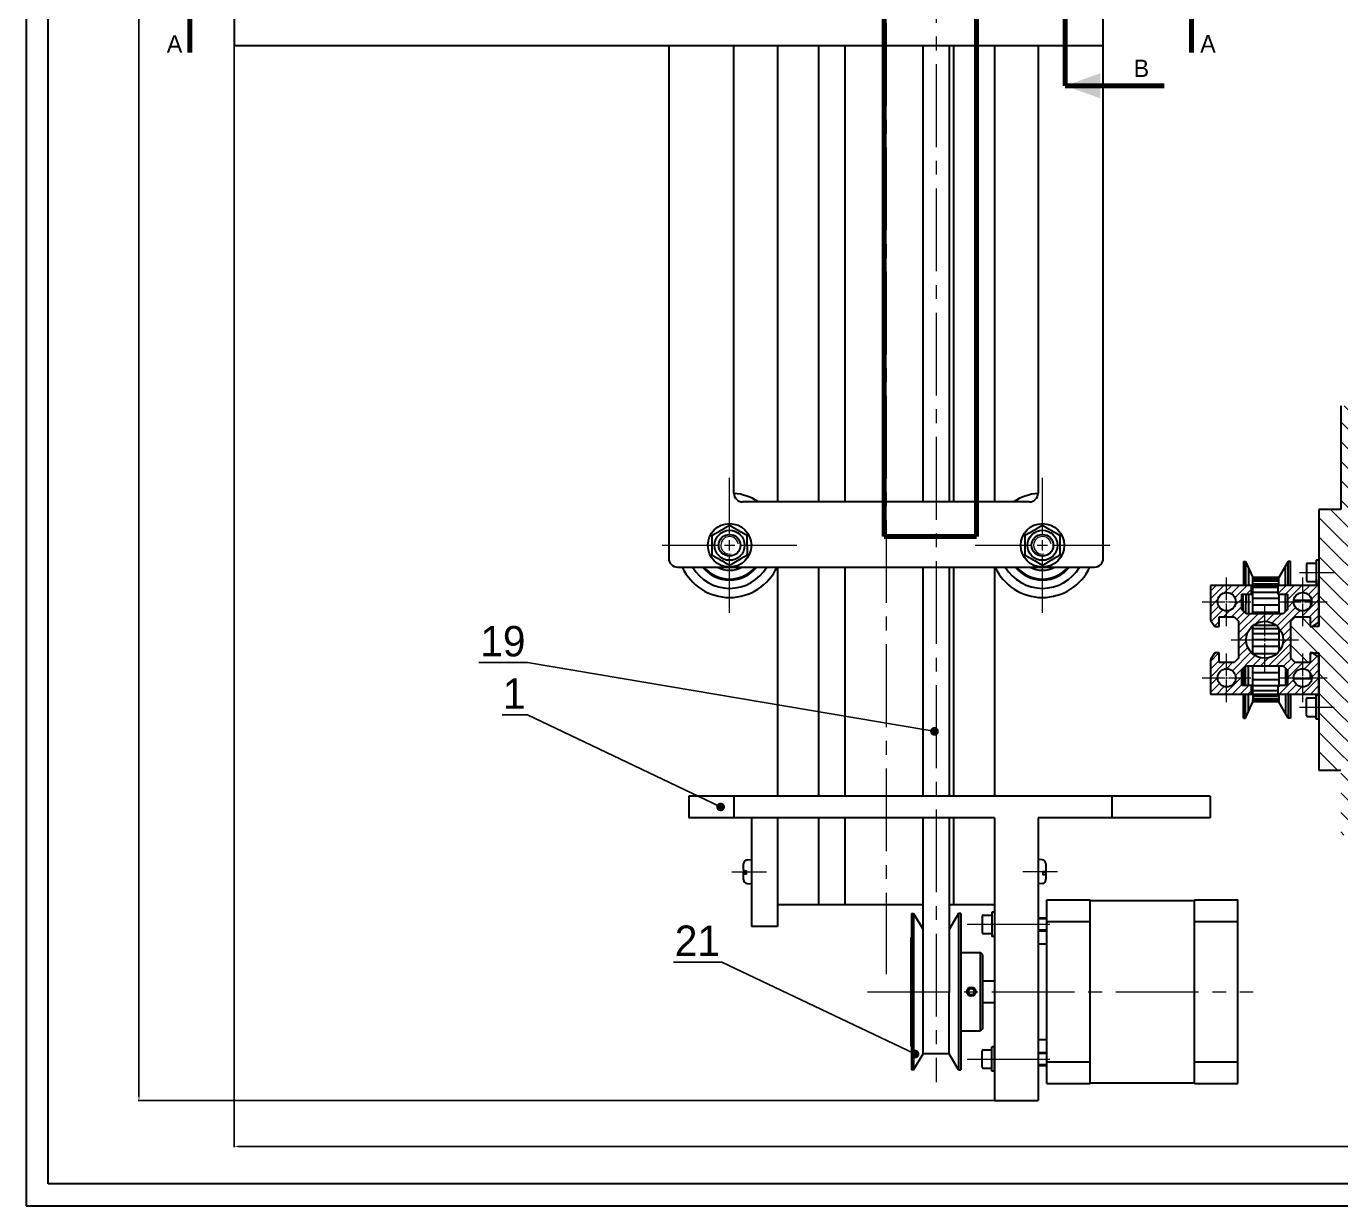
# Model space of a CAD drawing. Header units: millimetres. Extents: x 587 to 10361, y -8386 to 1488.
# Drawn here: x 7651 to 7953.5, y -6566.6 to -6295.2 of the extents above; entities that cross this region are included whole.
import ezdxf
from ezdxf import colors
from ezdxf.entities.mleader import LeaderData, LeaderLine
from ezdxf.math import Vec2, Vec3

# ---------------------------------------------------------------- set-up
doc = ezdxf.new("R2010")
doc.units = ezdxf.units.MM
doc.linetypes.add('ACAD_ISO10W100', pattern=[18, 12, -3, 0, -3])
doc.linetypes.add('CENTER2', pattern=[28.575, 19.05, -3.175, 3.175, -3.175])
for name, color, linetype, lineweight in [('Bgruba', 130, 'Continuous', 70), ('Cienka', 30, 'Continuous', 0), ('Gruba', 7, 'Continuous', 30), ('Kreskowanie', 10, 'Continuous', 0), ('Symetria', 210, 'ACAD_ISO10W100', 0), ('Widoczne (ISO)', 7, 'Continuous', 30), ('Wymiar', 3, 'Continuous', 20)]:
    doc.layers.add(name, color=color, linetype=linetype, lineweight=lineweight)
doc.dimstyles.get("Standard").update_dxf_attribs({"dimtxt": 2, "dimasz": 1, "dimexe": 0.18, "dimexo": 0.0625, "dimgap": 0.09, "dimtad": 1, "dimzin": 0, "dimdsep": 46, "dimtxsty": 'Standard', "dimcen": 1, "dimadec": 0, "dimazin": 0, "dimtfac": 1, "dimtofl": 0, "dimtmove": 0, "dimatfit": 3, "dimfxl": 1, "dimtolj": 1, "dimtzin": 0, "dimarcsym": 0})
pattern_1 = [(45, (426.7427, -1582.89837), (-0.224506403, 0.224506403), [])]
pattern_2 = [(135, (426.7427, -1582.89837), (-0.224506403, -0.224506403), [])]

# ---------------------------------------------------------------- blocks, each defined once
blk = doc.blocks.new('*U549')
at = {"layer": 'Symetria', "color": 0, "linetype": 'CENTER2', "transparency": 16777216}
for p, q in [((0, 2.4), (0, 15.5)), ((-15.5, 0), (-2.4, 0)), ((2.4, 0), (15.5, 0)), ((0, -15.5), (0, -2.4))]:
    blk.add_line(p, q, dxfattribs=at)
at = {"layer": 'Symetria', "color": 0, "linetype": 'Continuous', "transparency": 16777216}
for p, q in [((-1.2, 0), (1.2, 0)), ((0, -1.2), (0, 1.2))]:
    blk.add_line(p, q, dxfattribs=at)
blk = doc.blocks.new('*U550')
at = {"layer": 'Symetria', "color": 0, "linetype": 'CENTER2', "transparency": 16777216}
for p, q in [((0, 2.4), (0, 15.5)), ((-15.5, 0), (-2.4, 0)), ((2.4, 0), (15.5, 0)), ((0, -15.5), (0, -2.4))]:
    blk.add_line(p, q, dxfattribs=at)
at = {"layer": 'Symetria', "color": 0, "linetype": 'Continuous', "transparency": 16777216}
for p, q in [((-1.2, 0), (1.2, 0)), ((0, -1.2), (0, 1.2))]:
    blk.add_line(p, q, dxfattribs=at)
blk = doc.blocks.new('*U551')
at = {"layer": 'Symetria', "color": 0, "linetype": 'CENTER2', "transparency": 16777216}
blk.add_line((-17.36, 0), (4.5, 0), dxfattribs=at)
blk = doc.blocks.new('*U552')
at = {"layer": 'Symetria', "color": 0, "linetype": 'CENTER2', "transparency": 16777216}
blk.add_line((-17.36, 0), (4.5, 0), dxfattribs=at)
blk = doc.blocks.new('*U553')
at = {"layer": 'Symetria', "color": 0, "linetype": 'CENTER2', "transparency": 16777216}
blk.add_line((-27.9, 0), (60.86, 0), dxfattribs=at)
blk = doc.blocks.new('*U562')
at = {"layer": 'Symetria', "color": 0, "linetype": 'CENTER2', "transparency": 16777216}
blk.add_line((0, 522.93), (0, -67.34), dxfattribs=at)
blk = doc.blocks.new('*U565')
at = {"layer": 'Symetria', "color": 0, "linetype": 'CENTER2', "transparency": 16777216}
blk.add_line((-3.99, 0), (3.99, 0), dxfattribs=at)
blk = doc.blocks.new('*U566')
at = {"layer": 'Symetria', "color": 0, "linetype": 'CENTER2', "transparency": 16777216}
blk.add_line((-3.99, 0), (3.99, 0), dxfattribs=at)
blk = doc.blocks.new('*U593')
at = {"layer": 'Symetria', "color": 0, "linetype": 'CENTER2', "transparency": 16777216}
for p, q in [((0, 0.85), (0, 7.75)), ((-7.75, 0), (-0.85, 0)), ((0.85, 0), (7.75, 0)), ((0, -7.75), (0, -0.85))]:
    blk.add_line(p, q, dxfattribs=at)
at = {"layer": 'Symetria', "color": 0, "linetype": 'Continuous', "transparency": 16777216}
for p, q in [((-0.425, 0), (0.425, 0)), ((0, -0.425), (0, 0.425))]:
    blk.add_line(p, q, dxfattribs=at)
blk = doc.blocks.new('*U594')
at = {"layer": 'Symetria', "color": 0, "linetype": 'CENTER2', "transparency": 16777216}
for p, q in [((0, 0.42), (0, 5.6)), ((-5.6, 0), (-0.42, 0)), ((0.42, 0), (5.6, 0)), ((0, -5.6), (0, -0.42))]:
    blk.add_line(p, q, dxfattribs=at)
at = {"layer": 'Symetria', "color": 0, "linetype": 'Continuous', "transparency": 16777216}
for p, q in [((-0.21, 0), (0.21, 0)), ((0, -0.21), (0, 0.21))]:
    blk.add_line(p, q, dxfattribs=at)
blk = doc.blocks.new('*U595')
at = {"layer": 'Symetria', "color": 0, "linetype": 'CENTER2', "transparency": 16777216}
for p, q in [((0, 0.42), (0, 5.6)), ((-5.6, 0), (-0.42, 0)), ((0.42, 0), (5.6, 0)), ((0, -5.6), (0, -0.42))]:
    blk.add_line(p, q, dxfattribs=at)
at = {"layer": 'Symetria', "color": 0, "linetype": 'Continuous', "transparency": 16777216}
for p, q in [((-0.21, 0), (0.21, 0)), ((0, -0.21), (0, 0.21))]:
    blk.add_line(p, q, dxfattribs=at)
blk = doc.blocks.new('*U596')
at = {"layer": 'Symetria', "color": 0, "linetype": 'CENTER2', "transparency": 16777216}
for p, q in [((0, 0.42), (0, 5.6)), ((-5.6, 0), (-0.42, 0)), ((0.42, 0), (5.6, 0)), ((0, -5.6), (0, -0.42))]:
    blk.add_line(p, q, dxfattribs=at)
at = {"layer": 'Symetria', "color": 0, "linetype": 'Continuous', "transparency": 16777216}
for p, q in [((-0.21, 0), (0.21, 0)), ((0, -0.21), (0, 0.21))]:
    blk.add_line(p, q, dxfattribs=at)
blk = doc.blocks.new('*U597')
at = {"layer": 'Symetria', "color": 0, "linetype": 'CENTER2', "transparency": 16777216}
for p, q in [((0, 0.42), (0, 5.6)), ((-5.6, 0), (-0.42, 0)), ((0.42, 0), (5.6, 0)), ((0, -5.6), (0, -0.42))]:
    blk.add_line(p, q, dxfattribs=at)
at = {"layer": 'Symetria', "color": 0, "linetype": 'Continuous', "transparency": 16777216}
for p, q in [((-0.21, 0), (0.21, 0)), ((0, -0.21), (0, 0.21))]:
    blk.add_line(p, q, dxfattribs=at)
blk = doc.blocks.new('*U601')
at = {"layer": 'Symetria', "color": 0, "linetype": 'CENTER2', "transparency": 16777216}
blk.add_line((-3.99, 0), (3.99, 0), dxfattribs=at)
blk = doc.blocks.new('*U602')
at = {"layer": 'Symetria', "color": 0, "linetype": 'CENTER2', "transparency": 16777216}
blk.add_line((3.99, 0), (-3.99, 0), dxfattribs=at)
blk = doc.blocks.new('_Dot')
at = {"color": 0, "linetype": 'ByBlock', "lineweight": -2}
blk.add_line((-0.5, 0), (-1, 0), dxfattribs=at)
at = {"color": 0, "linetype": 'ByBlock', "const_width": 0.5}
blk.add_lwpolyline([(-0.25, 0, 1), (0.25, 0, 1)], format="xyb", close=True, dxfattribs=at)
blk = doc.blocks.new('*U629')
at = {"layer": 'Symetria', "color": 0, "linetype": 'CENTER2', "transparency": 16777216}
blk.add_line((0, 513.49), (0, -92.17), dxfattribs=at)
blk = doc.blocks.new('*D642')
at = {"layer": 'Defpoints', "color": 0, "transparency": 16777216}
for p in [(7676.9, -5932.33), (7873.84, -5932.33), (7873.84, -6542.33)]:
    blk.add_point(p, dxfattribs=at)
at = {"layer": 'Wymiar', "color": 0, "lineweight": -2, "transparency": 16777216}
for p, q in [((7873.78, -5932.33), (7676.72, -5932.33)), ((7676.9, -6541.33), (7676.9, -5933.33)), ((7873.78, -6542.33), (7676.72, -6542.33))]:
    blk.add_line(p, q, dxfattribs=at)
at = {"layer": 'Wymiar', "color": 0, "transparency": 16777216}
for points in [[(7676.73, -5933.33), (7677.07, -5933.33), (7676.9, -5932.33)], [(7676.73, -6541.33), (7677.07, -6541.33), (7676.9, -6542.33)]]:
    blk.add_solid(points, dxfattribs=at)
at = {"layer": 'Wymiar', "color": 0, "transparency": 16777216, "insert": (7673.31, -6237.33), "char_height": 2, "attachment_point": 5, "rotation": 90}
blk.add_mtext('\\A1;{\\H3.5x;1465}', dxfattribs=at)
blk = doc.blocks.new('*D643')
at = {"layer": 'Defpoints', "color": 0, "transparency": 16777216}
for p in [(7698.84, -6299.64), (8330.99, -6299.64), (8330.99, -6552.91)]:
    blk.add_point(p, dxfattribs=at)
at = {"layer": 'Wymiar', "color": 0, "lineweight": -2, "transparency": 16777216}
for p, q in [((7698.84, -6299.7), (7698.84, -6553.09)), ((8330.99, -6299.7), (8330.99, -6553.09)), ((7699.84, -6552.91), (8329.99, -6552.91))]:
    blk.add_line(p, q, dxfattribs=at)
at = {"layer": 'Wymiar', "color": 0, "transparency": 16777216}
for points in [[(7699.84, -6552.75), (7699.84, -6553.08), (7698.84, -6552.91)], [(8329.99, -6552.75), (8329.99, -6553.08), (8330.99, -6552.91)]]:
    blk.add_solid(points, dxfattribs=at)
at = {"layer": 'Wymiar', "color": 0, "transparency": 16777216, "insert": (8014.92, -6549.32), "char_height": 2, "attachment_point": 5}
blk.add_mtext('\\A1;{\\H3.5x;1443}', dxfattribs=at)

msp = doc.modelspace()

# ---------------------------------------------------------------- hatches: boundary and pattern name
at = {"layer": 'Bgruba'}
h = msp.add_hatch(color=256, dxfattribs=at)
h.dxf.hatch_style = 1
h.paths.add_polyline_path([(7898.147, -6306.037), (7891.082, -6308.565), (7891.082, -6308.923), (7898.147, -6308.923)])
h.paths.add_polyline_path([(7898.147, -6308.923), (7891.082, -6308.923), (7891.082, -6309.28), (7898.147, -6311.808)])
h.paths.add_polyline_path([(7891.082, -6308.923), (7890.082, -6308.923), (7891.082, -6309.28)])
h.paths.add_polyline_path([(7891.082, -6308.565), (7890.082, -6308.923), (7891.082, -6308.923)])
at = {"layer": 'Kreskowanie'}
h = msp.add_hatch(dxfattribs=at)
h.set_pattern_fill('ANSI31', color=256, angle=90)
h.set_pattern_definition([(135, (683.1457, -1352.0057), (-2.245064, -2.245064), [])])
edge = h.paths.add_edge_path()
edge.add_spline(control_points=[(7968.493, -6380.712), (7964.461, -6383.204), (7958.977, -6382.859), (7953.493, -6382.515)], knot_values=[0, 0, 0, 0, 15.1080135, 15.1080135, 15.1080135, 15.1080135], degree=3, periodic=0)
edge.add_line((7953.493, -6382.515), (7953.493, -6406.368))
edge.add_line((7953.493, -6406.368), (7948.493, -6406.368))
edge.add_line((7948.493, -6406.368), (7948.493, -6433.343))
edge.add_line((7948.493, -6433.343), (7946.993, -6433.343))
edge.add_line((7946.993, -6433.343), (7946.493, -6433.343))
edge.add_line((7946.493, -6433.343), (7946.493, -6431.118))
edge.add_line((7946.493, -6431.118), (7942.993, -6431.118))
edge.add_line((7942.993, -6431.118), (7941.993, -6432.118))
edge.add_line((7941.993, -6432.118), (7941.993, -6440.618))
edge.add_line((7941.993, -6440.618), (7942.993, -6441.618))
edge.add_line((7942.993, -6441.618), (7946.493, -6441.618))
edge.add_line((7946.493, -6441.618), (7946.493, -6439.393))
edge.add_line((7946.493, -6439.393), (7946.993, -6439.393))
edge.add_line((7946.993, -6439.393), (7948.493, -6439.393))
edge.add_line((7948.493, -6439.393), (7948.493, -6440.393))
edge.add_line((7948.493, -6440.393), (7948.493, -6448.868))
edge.add_line((7948.493, -6448.868), (7948.493, -6466.368))
edge.add_line((7948.493, -6466.368), (7953.493, -6466.368))
edge.add_line((7953.493, -6466.368), (7953.493, -6481.231))
edge.add_spline(control_points=[(7953.493, -6481.231), (7958.533, -6481.702), (7963.573, -6482.174), (7968.493, -6481.457)], knot_values=[0, 0, 0, 0, 15.0017057, 15.0017057, 15.0017057, 15.0017057], degree=3, periodic=0)
edge.add_line((7968.493, -6481.457), (7968.493, -6380.712))
h = msp.add_hatch(dxfattribs=at)
h.set_pattern_fill('ANSI31', color=256, scale=0.1, angle=90)
h.set_pattern_definition(pattern_2)
h.paths.add_polyline_path([(7939.263, -6422.308), (7933.263, -6422.308), (7933.263, -6422.058), (7939.263, -6422.058)])
h = msp.add_hatch(dxfattribs=at)
h.set_pattern_fill('ANSI31', color=256, scale=0.1, angle=90)
h.set_pattern_definition(pattern_2)
h.paths.add_polyline_path([(7939.263, -6422.308), (7933.263, -6422.308), (7933.263, -6422.058), (7939.263, -6422.058)])
h = msp.add_hatch(dxfattribs=at)
h.set_pattern_fill('ANSI31', color=256, scale=0.1)
h.set_pattern_definition(pattern_1)
h.paths.add_polyline_path([(7939.263, -6422.558), (7933.263, -6422.558), (7933.263, -6422.308), (7939.263, -6422.308)])
h = msp.add_hatch(dxfattribs=at)
h.set_pattern_fill('ANSI31', color=256, scale=0.1)
h.set_pattern_definition(pattern_1)
h.paths.add_polyline_path([(7939.263, -6422.558), (7933.263, -6422.558), (7933.263, -6422.308), (7939.263, -6422.308)])
h = msp.add_hatch(dxfattribs=at)
h.set_pattern_fill('ANSI31', color=256, scale=0.4, angle=180)
h.set_pattern_definition([(225, (4150.7823, -14795.7881), (0.89802561, -0.89802561), [])])
h.paths.add_polyline_path([(7930.743, -6429.368), (7930.743, -6425.868), (7932.968, -6425.868), (7932.968, -6423.868), (7923.493, -6423.868), (7923.493, -6431.843), (7924.493, -6433.343), (7925.493, -6433.343), (7925.493, -6431.118), (7928.993, -6431.118), (7929.993, -6432.118), (7929.993, -6440.618), (7928.993, -6441.618), (7925.493, -6441.618), (7925.493, -6439.393), (7924.493, -6439.393), (7923.493, -6440.893), (7923.493, -6448.868), (7932.968, -6448.868), (7932.968, -6446.868), (7930.743, -6446.868), (7930.743, -6443.368), (7930.798, -6443.313), (7931.743, -6442.368), (7940.243, -6442.368), (7941.243, -6443.368), (7941.243, -6446.868), (7939.018, -6446.868), (7939.018, -6448.868), (7948.493, -6448.868), (7948.493, -6440.393), (7946.993, -6439.393), (7946.493, -6439.393), (7946.493, -6441.618), (7942.993, -6441.618), (7941.993, -6440.618), (7941.993, -6432.118), (7942.993, -6431.118), (7946.493, -6431.118), (7946.493, -6433.343), (7946.993, -6433.343), (7948.493, -6432.343), (7948.493, -6423.868), (7939.018, -6423.868), (7939.018, -6425.868), (7941.243, -6425.868), (7941.243, -6429.368), (7940.243, -6430.368), (7931.743, -6430.368)])
h.paths.add_polyline_path([(7935.993, -6432.118, -1), (7935.993, -6440.618, -1)], flags=16)
h.paths.add_polyline_path([(7927.243, -6447.218, -1), (7927.243, -6443.018, -1)], flags=16)
h.paths.add_polyline_path([(7927.243, -6429.718, -1), (7927.243, -6425.518, -1)], flags=16)
h.paths.add_polyline_path([(7944.743, -6443.018, -1), (7944.743, -6447.218, -1)], flags=16)
h.paths.add_polyline_path([(7944.743, -6425.518, -1), (7944.743, -6429.718, -1)], flags=16)
h = msp.add_hatch(dxfattribs=at)
h.set_pattern_fill('ANSI31', color=256, scale=0.1)
h.set_pattern_definition(pattern_1)
h.paths.add_polyline_path([(7939.263, -6450.178), (7933.263, -6450.178), (7933.263, -6450.428), (7939.263, -6450.428)])
h = msp.add_hatch(dxfattribs=at)
h.set_pattern_fill('ANSI31', color=256, scale=0.1, angle=90)
h.set_pattern_definition(pattern_2)
h.paths.add_polyline_path([(7939.263, -6450.428), (7933.263, -6450.428), (7933.263, -6450.678), (7939.263, -6450.678)])

# ---------------------------------------------------------------- linework, layer by layer
at = {"layer": 'Bgruba'}
for p, q in [((7890.082, -6230.095), (7890.082, -6308.923)), ((7848.418, -6269.637), (7848.418, -6412.603)), ((7869.653, -6412.603), (7869.653, -6269.637)), ((7688.581, -6285.137), (7688.581, -6301.267)), ((7919.161, -6285.137), (7919.161, -6301.267)), ((7890.082, -6308.923), (7912.862, -6308.923)), ((7848.418, -6412.603), (7869.653, -6412.603))]:
    msp.add_line(p, q, dxfattribs=at)
at = {"layer": 'Cienka'}
for p, q in [((7885.844, -6500.627), (7883.844, -6500.627)), ((7883.844, -6503.025), (7885.844, -6503.025)), ((7885.844, -6531.627), (7883.844, -6531.627)), ((7883.844, -6534.025), (7885.844, -6534.025))]:
    msp.add_line(p, q, dxfattribs=at)
for centre, start, end in [((7812.844, -6414.637), 10.423, 280.423), ((7884.844, -6414.637), 10.19024, 280.19024)]:
    msp.add_arc(centre, 2.021, start, end, dxfattribs=at)
at = {"layer": 'Gruba'}
for p, q in [((7655.966, -6561.562), (7655.966, -5730.562)), ((7698.844, -6239.637), (7698.844, -6299.637)), ((7898.844, -6299.637), (7898.844, -6283.946)), ((7698.844, -6299.637), (7898.844, -6299.637)), ((7798.844, -6299.637), (7798.844, -6417.637)), ((7813.844, -6402.637), (7813.844, -6299.637)), ((7823.844, -6299.637), (7823.844, -6404.637)), ((7833.319, -6299.637), (7833.319, -6404.637)), ((7839.369, -6299.637), (7839.369, -6404.637)), ((7857.369, -6404.637), (7857.369, -6299.637)), ((7863.369, -6299.637), (7863.369, -6404.637)), ((7864.369, -6299.637), (7864.369, -6404.637)), ((7873.844, -6299.637), (7873.844, -6404.637)), ((7883.844, -6299.637), (7883.844, -6402.637)), ((7898.844, -6417.637), (7898.844, -6299.637)), ((7953.493, -6382.515), (7953.493, -6406.368)), ((7881.844, -6404.637), (7815.844, -6404.637)), ((7953.493, -6406.368), (7948.493, -6406.368)), ((7948.493, -6406.368), (7948.493, -6433.343)), ((7931.089, -6418.368), (7931.589, -6418.368)), ((7931.089, -6418.368), (7931.089, -6423.868)), ((7931.589, -6418.368), (7931.589, -6423.868)), ((7931.589, -6418.368), (7933.263, -6422.058)), ((7941.429, -6418.368), (7939.263, -6422.058)), ((7940.759, -6423.868), (7940.759, -6419.5)), ((7941.929, -6418.368), (7941.429, -6418.368)), ((7941.429, -6423.868), (7941.429, -6418.368)), ((7941.929, -6423.868), (7941.929, -6418.368)), ((7945.635, -6418.977), (7945.635, -6422.759)), ((7945.857, -6418.755), (7947.859, -6418.755)), ((7947.859, -6418.088), (7947.859, -6423.649)), ((7948.493, -6418.088), (7947.859, -6418.088)), ((7948.493, -6418.088), (7948.493, -6418.486)), ((7948.493, -6418.486), (7948.493, -6421.981)), ((7800.844, -6419.637), (7896.844, -6419.637)), ((7823.844, -6419.637), (7823.844, -6472.326)), ((7833.319, -6419.637), (7833.319, -6472.326)), ((7839.369, -6419.637), (7839.369, -6472.326)), ((7857.369, -6472.326), (7857.369, -6419.637)), ((7863.369, -6419.637), (7863.369, -6472.326)), ((7864.369, -6419.637), (7864.369, -6472.326)), ((7873.844, -6419.637), (7873.844, -6472.326)), ((7932.259, -6419.839), (7932.259, -6423.868)), ((7933.263, -6423.868), (7933.259, -6422.05)), ((7939.263, -6422.058), (7933.263, -6422.058)), ((7933.263, -6422.058), (7933.263, -6422.558)), ((7939.263, -6422.058), (7933.263, -6422.058)), ((7933.263, -6422.058), (7933.263, -6422.558)), ((7933.263, -6422.308), (7939.263, -6422.308)), ((7933.263, -6422.308), (7939.263, -6422.308)), ((7933.263, -6422.558), (7939.263, -6422.558)), ((7933.263, -6422.558), (7939.263, -6422.558)), ((7939.263, -6422.558), (7939.263, -6422.058)), ((7939.263, -6422.558), (7939.263, -6422.058)), ((7948.493, -6421.981), (7948.493, -6423.649)), ((7948.493, -6421.981), (7948.493, -6423.649)), ((7933.263, -6422.836), (7939.263, -6422.836)), ((7933.263, -6423.481), (7939.263, -6423.481)), ((7945.857, -6422.982), (7947.859, -6422.982)), ((7948.493, -6423.649), (7947.859, -6423.649)), ((7948.493, -6432.343), (7948.493, -6423.868)), ((7931.035, -6429.615), (7931.049, -6425.849)), ((7931.629, -6425.852), (7931.613, -6430.198)), ((7932.299, -6425.854), (7932.282, -6430.354)), ((7940.784, -6429.871), (7940.799, -6425.887)), ((7946.509, -6427.368), (7942.658, -6427.368)), ((7946.841, -6427.701), (7946.509, -6427.368)), ((7946.509, -6427.368), (7946.509, -6428.755)), ((7925.493, -6441.368), (7925.493, -6439.393)), ((7948.493, -6439.393), (7948.493, -6466.368)), ((7948.493, -6448.868), (7948.493, -6440.393)), ((7931.009, -6443.102), (7931.009, -6446.868)), ((7931.589, -6446.868), (7931.589, -6442.522)), ((7932.259, -6446.868), (7932.259, -6442.368)), ((7940.759, -6442.884), (7940.759, -6446.868)), ((7946.509, -6445.368), (7942.658, -6445.368)), ((7946.509, -6445.368), (7946.509, -6443.982)), ((7946.841, -6445.036), (7946.509, -6445.368)), ((7931.089, -6454.368), (7931.089, -6448.868)), ((7931.589, -6454.368), (7931.589, -6448.868)), ((7932.259, -6452.898), (7932.259, -6448.868)), ((7933.263, -6448.868), (7933.259, -6450.687)), ((7933.263, -6449.256), (7939.263, -6449.256)), ((7940.759, -6448.868), (7940.759, -6453.237)), ((7941.429, -6448.868), (7941.429, -6454.368)), ((7941.929, -6448.868), (7941.929, -6454.368)), ((7945.857, -6449.755), (7947.859, -6449.755)), ((7947.859, -6454.649), (7947.859, -6449.088)), ((7948.493, -6449.088), (7947.859, -6449.088)), ((7948.493, -6450.756), (7948.493, -6449.088)), ((7948.493, -6450.756), (7948.493, -6449.088)), ((7931.589, -6454.368), (7933.263, -6450.678)), ((7933.263, -6449.901), (7939.263, -6449.901)), ((7933.263, -6450.178), (7939.263, -6450.178)), ((7933.263, -6450.678), (7933.263, -6450.178)), ((7933.263, -6450.428), (7939.263, -6450.428)), ((7939.263, -6450.678), (7933.263, -6450.678)), ((7939.263, -6450.178), (7939.263, -6450.678)), ((7941.429, -6454.368), (7939.263, -6450.678)), ((7945.635, -6453.759), (7945.635, -6449.977)), ((7948.493, -6454.251), (7948.493, -6450.756)), ((7931.089, -6454.368), (7931.589, -6454.368)), ((7941.929, -6454.368), (7941.429, -6454.368)), ((7945.857, -6453.982), (7947.859, -6453.982)), ((7948.493, -6454.649), (7947.859, -6454.649)), ((7948.493, -6454.649), (7948.493, -6454.251)), ((7948.493, -6466.368), (7953.493, -6466.368)), ((7813.844, -6472.326), (7803.426, -6472.326)), ((7803.426, -6472.326), (7803.426, -6477.326)), ((7900.844, -6472.326), (7813.844, -6472.326)), ((7813.844, -6472.326), (7813.844, -6477.326)), ((7923.426, -6472.326), (7900.844, -6472.326)), ((7900.844, -6472.326), (7900.844, -6477.326)), ((7923.426, -6472.326), (7923.426, -6477.326)), ((7813.844, -6477.326), (7803.426, -6477.326)), ((7873.844, -6477.326), (7813.844, -6477.326)), ((7817.844, -6477.326), (7817.844, -6502.326)), ((7823.844, -6477.326), (7823.844, -6497.326)), ((7823.844, -6477.326), (7823.844, -6502.326)), ((7833.319, -6477.326), (7833.319, -6497.326)), ((7839.369, -6477.326), (7839.369, -6497.326)), ((7857.369, -6531.659), (7857.369, -6477.326)), ((7863.369, -6477.326), (7863.369, -6517.325)), ((7864.369, -6477.326), (7864.369, -6497.326)), ((7873.844, -6477.326), (7873.844, -6497.326)), ((7873.844, -6477.326), (7873.844, -6542.326)), ((7900.844, -6477.326), (7883.844, -6477.326)), ((7883.844, -6477.326), (7883.844, -6542.326)), ((7923.426, -6477.326), (7900.844, -6477.326)), ((7816.044, -6489.44), (7816.044, -6487.904)), ((7816.866, -6487.008), (7817.844, -6486.922)), ((7884.823, -6487.008), (7883.844, -6486.922)), ((7885.644, -6487.904), (7885.644, -6489.556)), ((7816.044, -6490.239), (7816.044, -6490.004)), ((7816.044, -6491.54), (7816.044, -6490.239)), ((7816.744, -6490.298), (7816.744, -6489.499)), ((7884.944, -6489.672), (7884.944, -6490.465)), ((7885.644, -6489.889), (7885.644, -6490.349)), ((7885.644, -6490.349), (7885.644, -6491.54)), ((7816.866, -6492.437), (7817.844, -6492.522)), ((7884.823, -6492.437), (7883.844, -6492.522)), ((7833.319, -6497.326), (7823.844, -6497.326)), ((7839.369, -6497.326), (7833.319, -6497.326)), ((7857.369, -6497.326), (7839.369, -6497.326)), ((7864.369, -6497.326), (7863.369, -6497.326)), ((7873.844, -6497.326), (7864.369, -6497.326)), ((7885.844, -6496.176), (7895.844, -6496.176)), ((7885.844, -6501.176), (7885.844, -6496.176)), ((7895.844, -6501.176), (7895.844, -6496.176)), ((7895.844, -6496.326), (7919.844, -6496.326)), ((7919.844, -6501.176), (7919.844, -6496.176)), ((7919.844, -6496.176), (7929.844, -6496.176)), ((7929.844, -6501.176), (7929.844, -6496.176)), ((7854.7, -6499.324), (7854.7, -6535.324)), ((7854.7, -6499.324), (7855.2, -6499.324)), ((7855.2, -6499.324), (7855.2, -6535.324)), ((7855.2, -6499.324), (7857.369, -6502.99)), ((7865.539, -6499.324), (7863.369, -6502.99)), ((7865.539, -6499.324), (7865.539, -6535.324)), ((7866.039, -6499.324), (7865.539, -6499.324)), ((7866.039, -6499.324), (7866.039, -6535.324)), ((7870.986, -6499.935), (7870.986, -6503.717)), ((7871.209, -6499.712), (7873.211, -6499.712)), ((7873.211, -6499.045), (7873.211, -6504.607)), ((7873.844, -6499.045), (7873.211, -6499.045)), ((7873.844, -6499.045), (7873.844, -6499.443)), ((7873.844, -6499.443), (7873.844, -6502.938)), ((7883.844, -6500.326), (7885.844, -6500.326)), ((7885.744, -6499.826), (7885.844, -6499.826)), ((7885.744, -6499.826), (7885.744, -6500.326)), ((7885.844, -6501.176), (7895.844, -6501.176)), ((7885.844, -6533.476), (7885.844, -6501.176)), ((7895.844, -6533.476), (7895.844, -6501.176)), ((7919.844, -6533.476), (7919.844, -6501.176)), ((7919.844, -6501.176), (7929.844, -6501.176)), ((7929.844, -6515.288), (7929.844, -6501.176)), ((7823.844, -6502.326), (7817.844, -6502.326)), ((7871.209, -6503.939), (7873.211, -6503.939)), ((7873.844, -6502.938), (7873.844, -6504.607)), ((7883.844, -6503.326), (7885.844, -6503.326)), ((7885.744, -6503.326), (7885.744, -6531.326)), ((7854.619, -6529.824), (7854.619, -6504.824)), ((7866.119, -6504.824), (7866.039, -6504.824)), ((7866.119, -6529.824), (7866.119, -6504.824)), ((7873.844, -6504.607), (7873.211, -6504.607)), ((7883.844, -6506.326), (7885.744, -6506.326)), ((7866.319, -6508.324), (7870.619, -6508.324)), ((7871.119, -6508.824), (7870.619, -6508.324)), ((7870.619, -6526.324), (7870.619, -6508.324)), ((7871.119, -6525.824), (7871.119, -6508.824)), ((7871.119, -6514.826), (7873.844, -6514.826)), ((7929.844, -6533.476), (7929.844, -6515.288)), ((7863.369, -6531.659), (7863.369, -6517.325)), ((7871.119, -6519.826), (7873.844, -6519.826)), ((7866.319, -6526.324), (7870.619, -6526.324)), ((7871.119, -6525.824), (7870.619, -6526.324)), ((7883.844, -6528.326), (7885.744, -6528.326)), ((7854.619, -6529.824), (7854.7, -6529.824)), ((7866.119, -6529.824), (7866.039, -6529.824)), ((7870.986, -6534.717), (7870.986, -6530.935)), ((7871.209, -6530.712), (7873.211, -6530.712)), ((7873.211, -6535.607), (7873.211, -6530.045)), ((7873.844, -6530.045), (7873.211, -6530.045)), ((7873.844, -6531.714), (7873.844, -6530.045)), ((7883.844, -6531.326), (7885.844, -6531.326)), ((7855.2, -6535.324), (7857.369, -6531.659)), ((7863.369, -6531.659), (7857.369, -6531.659)), ((7865.539, -6535.324), (7863.369, -6531.659)), ((7873.844, -6535.209), (7873.844, -6531.714)), ((7883.844, -6534.326), (7885.844, -6534.326)), ((7885.744, -6534.326), (7885.744, -6534.826)), ((7885.844, -6533.476), (7895.844, -6533.476)), ((7885.844, -6538.476), (7885.844, -6533.476)), ((7895.844, -6538.476), (7895.844, -6533.476)), ((7919.844, -6538.476), (7919.844, -6533.476)), ((7919.844, -6533.476), (7929.844, -6533.476)), ((7929.844, -6538.476), (7929.844, -6533.476)), ((7855.2, -6535.324), (7854.7, -6535.324)), ((7865.539, -6535.324), (7866.039, -6535.324)), ((7871.209, -6534.939), (7873.211, -6534.939)), ((7873.844, -6535.607), (7873.211, -6535.607)), ((7873.844, -6535.607), (7873.844, -6535.209)), ((7885.744, -6534.826), (7885.844, -6534.826)), ((7885.844, -6538.476), (7895.844, -6538.476)), ((7895.844, -6538.326), (7919.844, -6538.326)), ((7919.844, -6538.476), (7929.844, -6538.476)), ((7873.844, -6542.326), (7883.844, -6542.326)), ((8834.966, -6561.562), (7655.966, -6561.562))]:
    msp.add_line(p, q, dxfattribs=at)
msp.add_lwpolyline([(7650.966, -6566.562), (8839.966, -6566.562), (8839.966, -5725.562), (7650.966, -5725.562)], close=True, dxfattribs=at)
for centre, radius in [((7812.844, -6414.637), 5), ((7884.844, -6414.637), 5), ((7812.844, -6414.637), 3.45), ((7812.844, -6414.637), 2.5), ((7812.844, -6414.637), 2.5), ((7884.844, -6414.637), 3.45), ((7884.844, -6414.637), 2.5), ((7884.844, -6414.637), 2.5), ((7868.469, -6517.326), 1.053), ((7868.469, -6517.326), 0.739)]:
    msp.add_circle(centre, radius, dxfattribs=at)
for centre, radius, start, end in [((7815.844, -6402.637), 2, 180, 270), ((7812.844, -6414.637), 12, 56.44269, 85.21772), ((7884.844, -6414.637), 12, 94.78228, 123.55731), ((7881.844, -6402.637), 2, 270, 0), ((7800.844, -6417.637), 2, 180, 270), ((7896.844, -6417.637), 2, 270, 0), ((7945.857, -6418.977), 0.222, 90, 180), ((7812.844, -6414.637), 12, 204.62432, 335.37568), ((7812.844, -6414.637), 9.9, 210.33471, 329.66529), ((7812.844, -6414.637), 8, 218.68219, 321.31781), ((7812.844, -6414.637), 7.75, 220.17777, 319.82223), ((7812.844, -6414.637), 5.734, 240.69952, 299.30048), ((7884.844, -6414.637), 12, 204.62432, 335.37568), ((7884.844, -6414.637), 9.9, 210.33471, 329.66529), ((7884.844, -6414.637), 8, 218.68219, 321.31781), ((7884.844, -6414.637), 7.75, 220.17777, 319.82223), ((7884.844, -6414.637), 5.734, 240.69952, 299.30048), ((7945.857, -6422.759), 0.222, 180, 270), ((7945.857, -6449.977), 0.222, 90, 180), ((7945.857, -6453.759), 0.222, 180, 270), ((7816.944, -6487.904), 0.9, 95, 180), ((7884.744, -6487.904), 0.9, 0, 85), ((7816.944, -6491.54), 0.9, 180, 265), ((7884.744, -6491.54), 0.9, 275, 0), ((7871.209, -6499.935), 0.222, 90, 180), ((7871.209, -6503.717), 0.222, 180, 270), ((7866.319, -6508.124), 0.2, 180, 270), ((7866.319, -6526.524), 0.2, 90, 180), ((7871.209, -6530.935), 0.222, 90, 180), ((7871.209, -6534.717), 0.222, 180, 270)]:
    msp.add_arc(centre, radius, start, end, dxfattribs=at)
for points in [[(7808.837, -6412.341), (7810.833, -6411.18), (7812.829, -6410.018)], [(7812.829, -6410.018), (7814.833, -6411.166), (7816.837, -6412.314)], [(7880.834, -6412.345), (7882.829, -6411.182), (7884.824, -6410.018)], [(7884.824, -6410.018), (7886.829, -6411.164), (7888.834, -6412.31)], [(7808.852, -6416.96), (7808.844, -6414.65), (7808.837, -6412.341)], [(7816.837, -6412.314), (7816.844, -6414.624), (7816.852, -6416.933)], [(7880.854, -6416.964), (7880.844, -6414.654), (7880.834, -6412.345)], [(7888.834, -6412.31), (7888.844, -6414.62), (7888.854, -6416.929)], [(7812.86, -6419.256), (7810.856, -6418.108), (7808.852, -6416.96)], [(7816.852, -6416.933), (7814.856, -6418.095), (7812.86, -6419.256)], [(7884.864, -6419.256), (7882.859, -6418.11), (7880.854, -6416.964)], [(7888.854, -6416.929), (7886.859, -6418.093), (7884.864, -6419.256)]]:
    msp.add_rational_spline(points, [1, 1.15470053838, 1], degree=2, dxfattribs=at)
for points, knots in [([(7816.044, -6489.44), (7816.044, -6489.448), (7816.071, -6489.457), (7816.157, -6489.471), (7816.231, -6489.478), (7816.388, -6489.489), (7816.499, -6489.493), (7816.645, -6489.497), (7816.694, -6489.499), (7816.744, -6489.499)], [0.40723082, 0.40723082, 0.40723082, 0.40723082, 0.44148231, 0.44148231, 0.47516951, 0.47516951, 0.50852332, 0.50852332, 0.52273875, 0.52273875, 0.52273875, 0.52273875]), ([(7816.044, -6490.004), (7816.044, -6489.997), (7816.071, -6489.988), (7816.157, -6489.974), (7816.231, -6489.967), (7816.388, -6489.956), (7816.499, -6489.951), (7816.645, -6489.947), (7816.694, -6489.946), (7816.744, -6489.945)], [0.40723082, 0.40723082, 0.40723082, 0.40723082, 0.44148231, 0.44148231, 0.47516951, 0.47516951, 0.50852332, 0.50852332, 0.52273875, 0.52273875, 0.52273875, 0.52273875]), ([(7816.744, -6490.298), (7816.694, -6490.297), (7816.645, -6490.296), (7816.499, -6490.292), (7816.388, -6490.287), (7816.231, -6490.276), (7816.157, -6490.269), (7816.071, -6490.255), (7816.044, -6490.246), (7816.044, -6490.239)], [0.01895226, 0.01895226, 0.01895226, 0.01895226, 0.03316768, 0.03316768, 0.0665215, 0.0665215, 0.1002087, 0.1002087, 0.13446018, 0.13446018, 0.13446018, 0.13446018]), ([(7884.944, -6489.672), (7884.995, -6489.67), (7885.043, -6489.668), (7885.19, -6489.66), (7885.3, -6489.651), (7885.458, -6489.63), (7885.532, -6489.616), (7885.618, -6489.588), (7885.644, -6489.571), (7885.644, -6489.556)], [0.01895226, 0.01895226, 0.01895226, 0.01895226, 0.03316768, 0.03316768, 0.0665215, 0.0665215, 0.1002087, 0.1002087, 0.13446018, 0.13446018, 0.13446018, 0.13446018]), ([(7884.944, -6489.773), (7884.995, -6489.774), (7885.043, -6489.776), (7885.19, -6489.784), (7885.3, -6489.794), (7885.458, -6489.814), (7885.532, -6489.829), (7885.618, -6489.856), (7885.644, -6489.874), (7885.644, -6489.889)], [0.01895226, 0.01895226, 0.01895226, 0.01895226, 0.03316768, 0.03316768, 0.0665215, 0.0665215, 0.1002087, 0.1002087, 0.13446018, 0.13446018, 0.13446018, 0.13446018]), ([(7885.644, -6490.349), (7885.644, -6490.364), (7885.618, -6490.382), (7885.532, -6490.409), (7885.458, -6490.423), (7885.3, -6490.444), (7885.19, -6490.454), (7885.043, -6490.462), (7884.995, -6490.464), (7884.944, -6490.465)], [0.40723082, 0.40723082, 0.40723082, 0.40723082, 0.44148231, 0.44148231, 0.47516951, 0.47516951, 0.50852332, 0.50852332, 0.52273875, 0.52273875, 0.52273875, 0.52273875])]:
    msp.add_open_spline(points, degree=3, knots=knots, dxfattribs=at)
at = {"layer": 'Widoczne (ISO)'}
for p, q in [((7948.493, -6418.068), (7948.493, -6419.168)), ((7939.263, -6423.868), (7939.263, -6422.558)), ((7948.493, -6423.668), (7948.493, -6422.568)), ((7932.968, -6423.868), (7923.493, -6423.868)), ((7923.493, -6423.868), (7923.493, -6431.843)), ((7932.968, -6425.868), (7932.968, -6423.868)), ((7939.018, -6423.868), (7932.968, -6423.868)), ((7933.263, -6430.368), (7933.263, -6423.868)), ((7939.018, -6424.358), (7933.263, -6424.358)), ((7939.018, -6425.492), (7933.263, -6425.492)), ((7948.493, -6423.868), (7939.018, -6423.868)), ((7939.018, -6423.868), (7939.018, -6425.868)), ((7948.493, -6432.343), (7948.493, -6423.868)), ((7930.743, -6429.368), (7930.743, -6425.868)), ((7930.743, -6425.868), (7932.968, -6425.868)), ((7939.263, -6426.845), (7933.263, -6426.845)), ((7939.263, -6428.391), (7933.263, -6428.391)), ((7939.018, -6425.868), (7941.243, -6425.868)), ((7939.263, -6425.868), (7939.263, -6430.368)), ((7941.243, -6425.868), (7941.243, -6429.368)), ((7925.493, -6433.343), (7925.493, -6431.118)), ((7925.493, -6431.118), (7928.993, -6431.118)), ((7928.993, -6431.118), (7929.993, -6432.118)), ((7931.743, -6430.368), (7930.743, -6429.368)), ((7940.243, -6430.368), (7931.743, -6430.368)), ((7939.263, -6430.096), (7933.263, -6430.096)), ((7941.243, -6429.368), (7940.243, -6430.368)), ((7941.993, -6432.118), (7942.993, -6431.118)), ((7942.993, -6431.118), (7946.493, -6431.118)), ((7946.493, -6431.118), (7946.493, -6433.343)), ((7923.493, -6431.843), (7924.493, -6433.343)), ((7924.493, -6433.343), (7925.493, -6433.343)), ((7929.993, -6432.118), (7929.993, -6440.618)), ((7933.263, -6439.626), (7933.263, -6433.111)), ((7938.723, -6433.111), (7933.263, -6433.111)), ((7939.263, -6433.887), (7933.263, -6433.887)), ((7939.263, -6433.654), (7939.263, -6439.083)), ((7941.993, -6440.618), (7941.993, -6432.118)), ((7946.493, -6433.343), (7946.993, -6433.343)), ((7946.993, -6433.343), (7948.493, -6432.343)), ((7948.493, -6433.343), (7946.993, -6433.343)), ((7948.493, -6433.343), (7948.493, -6432.343)), ((7939.263, -6435.021), (7933.263, -6435.021)), ((7939.263, -6436.375), (7933.263, -6436.375)), ((7924.493, -6439.393), (7923.493, -6440.893)), ((7925.493, -6439.393), (7924.493, -6439.393)), ((7925.493, -6441.618), (7925.493, -6439.393)), ((7929.993, -6440.618), (7928.993, -6441.618)), ((7939.263, -6437.92), (7933.263, -6437.92)), ((7938.723, -6439.626), (7933.263, -6439.626)), ((7942.993, -6441.618), (7941.993, -6440.618)), ((7946.993, -6439.393), (7946.493, -6439.393)), ((7946.493, -6439.393), (7946.493, -6441.618)), ((7948.493, -6440.393), (7946.993, -6439.393)), ((7946.993, -6439.393), (7948.493, -6439.393)), ((7948.493, -6440.393), (7948.493, -6439.393)), ((7948.493, -6448.868), (7948.493, -6440.393)), ((7923.493, -6440.893), (7923.493, -6448.868)), ((7928.993, -6441.618), (7925.493, -6441.618)), ((7930.743, -6443.368), (7931.743, -6442.368)), ((7930.743, -6446.868), (7930.743, -6443.368)), ((7931.743, -6442.368), (7940.243, -6442.368)), ((7933.263, -6448.868), (7933.263, -6442.368)), ((7939.263, -6442.368), (7939.263, -6446.868)), ((7940.243, -6442.368), (7941.243, -6443.368)), ((7941.243, -6443.368), (7941.243, -6446.868)), ((7946.493, -6441.618), (7942.993, -6441.618)), ((7939.263, -6443.983), (7933.263, -6443.983)), ((7939.263, -6445.566), (7933.263, -6445.566)), ((7923.493, -6448.868), (7932.968, -6448.868)), ((7932.968, -6446.868), (7930.743, -6446.868)), ((7932.968, -6448.868), (7932.968, -6446.868)), ((7932.968, -6448.868), (7939.018, -6448.868)), ((7939.018, -6446.964), (7933.263, -6446.964)), ((7939.018, -6448.149), (7933.263, -6448.149)), ((7941.243, -6446.868), (7939.018, -6446.868)), ((7939.018, -6446.868), (7939.018, -6448.868)), ((7939.018, -6448.868), (7948.493, -6448.868)), ((7939.263, -6448.868), (7939.263, -6450.178)), ((7948.493, -6449.068), (7948.493, -6450.168)), ((7948.493, -6454.668), (7948.493, -6453.568)), ((7873.844, -6499.026), (7873.844, -6500.126)), ((7873.844, -6535.626), (7873.844, -6534.526))]:
    msp.add_line(p, q, dxfattribs=at)
for centre, radius in [((7927.243, -6427.618), 2.1), ((7944.743, -6427.618), 2.1), ((7935.993, -6436.368), 4.25), ((7927.243, -6445.118), 2.1), ((7944.743, -6445.118), 2.1)]:
    msp.add_circle(centre, radius, dxfattribs=at)
at = {"layer": 'Wymiar'}
msp.add_line((7947.009, -6433.343), (7947.009, -6433.333), dxfattribs=at)

# ---------------------------------------------------------------- block references
at = {"layer": 'Symetria', "linetype": 'CENTER2'}
for name, p in [('*U562', (7848.844, -6445.981)), ('*U629', (7860.369, -6445.981)), ('*U549', (7812.844, -6414.637)), ('*U550', (7884.844, -6414.637)), ('*U594', (7927.243, -6427.618)), ('*U595', (7944.743, -6427.618)), ('*U565', (7948.004, -6420.868)), ('*U593', (7935.993, -6436.368)), ('*U596', (7927.243, -6445.118)), ('*U597', (7944.743, -6445.118)), ('*U566', (7948.004, -6451.868)), ('*U601', (7817.355, -6489.722)), ('*U602', (7884.334, -6489.722)), ('*U552', (7884.844, -6501.826)), ('*U553', (7872.482, -6517.326)), ('*U551', (7884.844, -6532.826))]:
    msp.add_blockref(name, p, dxfattribs=at)

# ---------------------------------------------------------------- texts
at = {"layer": 'Wymiar', "char_height": 4, "attachment_point": 1}
for s, width, insert in [('A', 9.71702, (7683.307, -6297.295)), ('A', 9.71702, (7921.158, -6297.267)), ('B', 7.2362, (7905.832, -6302.901))]:
    msp.add_mtext_dynamic_manual_height_columns(s, width=width, gutter_width=12.5, heights=[0], dxfattribs=dict(at, insert=insert))

# ---------------------------------------------------------------- dimensions: what is measured, and where the dimension line sits
at = {"layer": 'Wymiar'}
dim = msp.add_linear_dim(base=(7676.901, -5932.335), p1=(7873.844, -6542.326), p2=(7873.844, -5932.335), angle=90, text='{\\H3.5x;1465}', dimstyle='Standard', dxfattribs=at)
dim.commit()
dim.dimension.update_dxf_attribs({"geometry": '*D642', "text_midpoint": (7673.311, -6237.33)})
dim = msp.add_linear_dim(base=(8330.99, -6552.914), p1=(7698.844, -6299.637), p2=(8330.99, -6299.637), text='{\\H3.5x;1443}', dimstyle='Standard', dxfattribs=at)
dim.commit()
dim.dimension.update_dxf_attribs({"geometry": '*D643', "text_midpoint": (8014.917, -6549.324)})

# ---------------------------------------------------------------- leaders
ml = msp.add_multileader_mtext('Standard', dxfattribs=at)
ml.set_content('19', color=256)
ml.set_leader_properties()
ml.set_arrow_properties(name='DOT')
ml.build(insert=Vec2(0, 0))
ml.multileader.update_dxf_attribs({"text_right_attachment_type": 6, "dogleg_length": 0.36, "arrow_head_size": 2})
ctx = ml.context
ctx.base_point, ctx.char_height, ctx.arrow_head_size, ctx.landing_gap_size, ctx.plane_origin = Vec3(7756.444, -6436.696), 7, 2, 0.09, Vec3(7863.063, -6457.437)
ctx.right_attachment, ctx.text_align_type = 6, 2
notes = []
notes.append((ctx, [(0, (1, 1, 0), (7766.317, -6441.596), (-1, 0), 0.36, [(0, [(7859.985, -6457.437)], 0, [])])]))
ctx.mtext.insert, ctx.mtext.alignment, ctx.mtext.flow_direction = Vec3(7765.867, -6433.196), 3, 5
ml = msp.add_multileader_mtext('Standard', dxfattribs=at)
ml.set_content('1', color=256)
ml.set_leader_properties()
ml.set_arrow_properties(name='DOT')
ml.build(insert=Vec2(0, 0))
ml.multileader.update_dxf_attribs({"text_right_attachment_type": 6, "dogleg_length": 0.36, "arrow_head_size": 2})
ctx = ml.context
ctx.base_point, ctx.char_height, ctx.arrow_head_size, ctx.landing_gap_size, ctx.plane_origin = Vec3(7763.444, -6448.752), 7, 2, 0.09, Vec3(7813.844, -6474.826)
ctx.right_attachment, ctx.text_align_type = 6, 2
notes.append((ctx, [(0, (1, 1, 0), (7766.317, -6453.652), (-1, 0), 0.36, [(0, [(7810.767, -6474.826)], 0, [])])]))
ctx.mtext.insert, ctx.mtext.alignment, ctx.mtext.flow_direction = Vec3(7765.867, -6445.252), 3, 5
ml = msp.add_multileader_mtext('Standard', dxfattribs=at)
ml.set_content('21', color=256)
ml.set_leader_properties()
ml.set_arrow_properties(name='DOT')
ml.build(insert=Vec2(0, 0))
ml.multileader.update_dxf_attribs({"text_right_attachment_type": 6, "dogleg_length": 0.36, "arrow_head_size": 2})
ctx = ml.context
ctx.base_point, ctx.char_height, ctx.arrow_head_size, ctx.landing_gap_size, ctx.plane_origin = Vec3(7801.21, -6505.605), 7, 2, 0.09, Vec3(7858.611, -6531.678)
ctx.right_attachment, ctx.text_align_type = 6, 2
notes.append((ctx, [(0, (1, 1, 0), (7811.084, -6510.505), (-1, 0), 0.36, [(0, [(7855.533, -6531.678)], 0, [])])]))
ctx.mtext.insert, ctx.mtext.alignment, ctx.mtext.flow_direction = Vec3(7810.634, -6502.105), 3, 5
for ctx, leaders in notes:
    for number, flags, end, landing, length, lines in leaders:
        leader = LeaderData()
        leader.index, (leader.has_last_leader_line, leader.has_dogleg_vector, leader.attachment_direction) = number, flags
        leader.last_leader_point, leader.dogleg_vector, leader.dogleg_length = Vec3(end), Vec3(landing), length
        for number, points, colour, breaks in lines:
            line = LeaderLine()
            line.index, line.vertices, line.color, line.breaks = number, Vec3.list(points), colors.encode_raw_color(colour), breaks
            leader.lines.append(line)
        ctx.leaders.append(leader)

doc.saveas('drawing.dxf')
